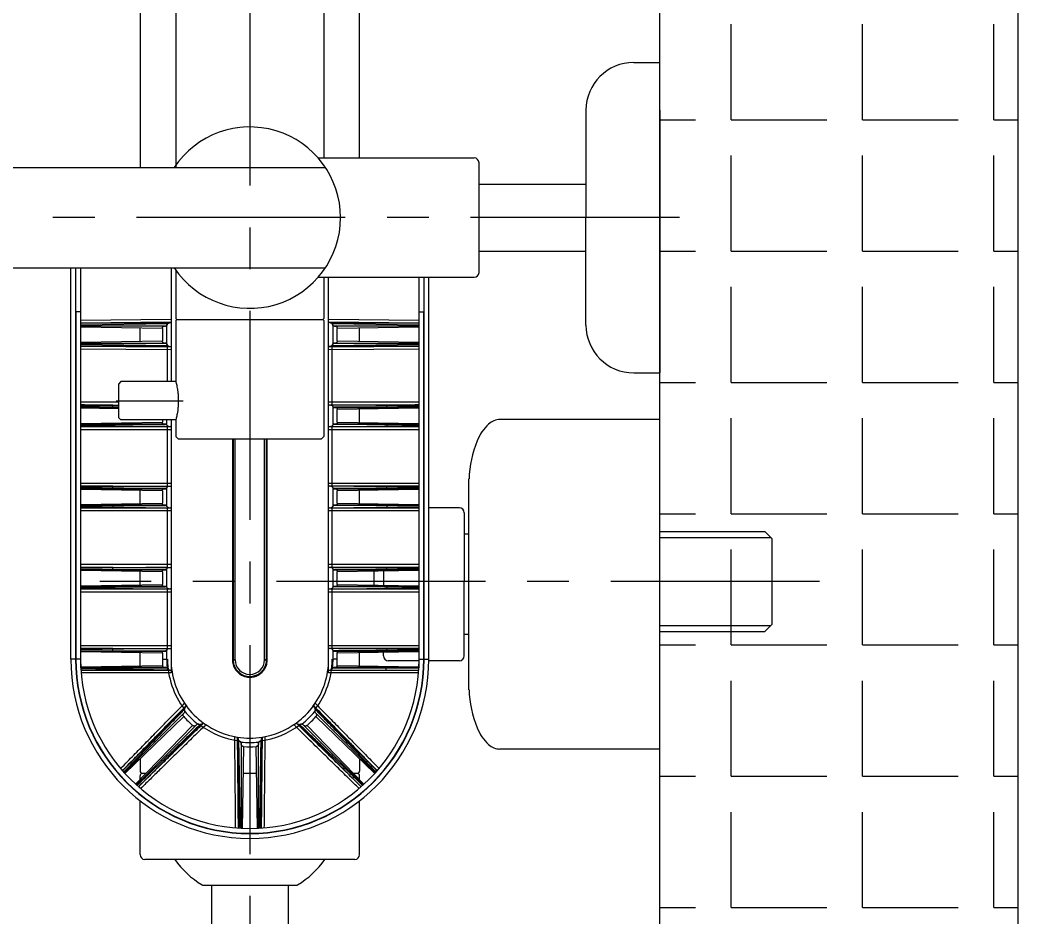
# Model space of a CAD drawing. Extents: x -7765 to -7345, y -606 to -12.
# Drawn here: x -7461.7 to -7419.89, y -178.72 to -141.15 of the extents above; entities that cross this region are included whole.
import ezdxf

# ---------------------------------------------------------------- set-up
doc = ezdxf.new("R2010")
doc.units = 0
doc.header["$LTSCALE"] = 7
doc.header["$MEASUREMENT"] = 0
doc.linetypes.add('CENTER', pattern=[2, 1.25, -0.25, 0.25, -0.25])
doc.layers.get('0').update_dxf_attribs({"color": 2, "linetype": 'CONTINUOUS'})
for name, color, linetype in [('CL', 1, 'CENTER'), ('D', 2, 'CONTINUOUS'), ('DWG', 7, 'CONTINUOUS'), ('HT', 3, 'CONTINUOUS')]:
    doc.layers.add(name, color=color, linetype=linetype)

msp = doc.modelspace()

# ---------------------------------------------------------------- linework, layer by layer
at = {"color": 7, "linetype": 'Continuous'}
for p, q in [((-7456.669, -129.288), (-7456.669, -147.328)), ((-7455.169, -135.776), (-7455.169, -147.328)), ((-7448.969, -135.776), (-7448.969, -146.928)), ((-7447.469, -146.928), (-7447.469, -136.768)), ((-7434.888, -144.928), (-7434.888, -153.928)), ((-7455.169, -151.625), (-7455.169, -153.658)), ((-7448.969, -151.928), (-7448.969, -153.658)), ((-7455.169, -153.658), (-7455.129, -153.698)), ((-7455.129, -153.698), (-7455.169, -153.738)), ((-7455.169, -153.738), (-7455.169, -156.298)), ((-7455.129, -153.698), (-7449.009, -153.698)), ((-7448.969, -153.658), (-7449.009, -153.698)), ((-7449.009, -153.698), (-7448.969, -153.738)), ((-7448.969, -153.738), (-7448.969, -158.598)), ((-7456.669, -154.605), (-7456.669, -154.051)), ((-7447.469, -154.605), (-7447.469, -154.051)), ((-7457.469, -156.298), (-7457.569, -156.398)), ((-7455.169, -156.298), (-7457.469, -156.298)), ((-7457.569, -156.398), (-7457.569, -157.798)), ((-7447.469, -158.005), (-7447.469, -157.451)), ((-7457.469, -157.898), (-7457.569, -157.798)), ((-7455.169, -157.898), (-7457.469, -157.898)), ((-7455.169, -157.898), (-7455.169, -158.598)), ((-7455.169, -158.598), (-7455.069, -158.698)), ((-7455.069, -158.698), (-7449.069, -158.698)), ((-7448.969, -158.598), (-7449.069, -158.698)), ((-7456.669, -161.405), (-7456.669, -160.851)), ((-7447.469, -161.405), (-7447.469, -160.851)), ((-7456.669, -164.805), (-7456.669, -164.251)), ((-7446.869, -164.241), (-7446.869, -164.814)), ((-7456.669, -168.205), (-7456.669, -167.651)), ((-7446.869, -167.487), (-7448.345, -167.487)), ((-7447.469, -168.205), (-7447.469, -167.651)), ((-7456.669, -172.098), (-7456.669, -172.608)), ((-7447.469, -172.098), (-7447.469, -172.608)), ((-7456.669, -172.971), (-7456.669, -172.808)), ((-7456.414, -172.708), (-7456.569, -172.708)), ((-7451.789, -172.708), (-7452.349, -172.708)), ((-7447.569, -172.708), (-7447.724, -172.708)), ((-7447.469, -172.971), (-7447.469, -172.808)), ((-7456.669, -176.108), (-7456.669, -173.851)), ((-7447.469, -176.108), (-7447.469, -173.851)), ((-7447.669, -176.308), (-7456.469, -176.308)), ((-7454.036, -177.388), (-7450.103, -177.388)), ((-7453.669, -177.388), (-7453.669, -180.108)), ((-7450.469, -177.388), (-7450.469, -180.108))]:
    msp.add_line(p, q, dxfattribs=at)
for p, q in [((-7459.569, -167.928), (-7459.569, -151.528)), ((-7459.369, -151.528), (-7459.369, -167.928)), ((-7459.158, -151.528), (-7459.158, -167.928)), ((-7455.369, -151.528), (-7455.369, -153.813)), ((-7448.769, -153.813), (-7448.769, -151.928)), ((-7444.981, -167.928), (-7444.981, -151.928)), ((-7444.769, -167.928), (-7444.769, -151.928)), ((-7444.569, -167.928), (-7444.569, -151.928)), ((-7459.358, -153.378), (-7459.358, -167.928)), ((-7459.158, -153.378), (-7459.358, -153.378)), ((-7444.981, -153.378), (-7444.781, -153.378)), ((-7444.781, -167.928), (-7444.781, -153.378)), ((-7455.369, -153.697), (-7459.158, -153.735)), ((-7455.368, -153.813), (-7459.158, -153.851)), ((-7455.489, -153.854), (-7459.158, -153.854)), ((-7455.369, -153.813), (-7455.369, -154.842)), ((-7444.981, -153.851), (-7448.77, -153.813)), ((-7444.981, -153.735), (-7448.769, -153.697)), ((-7448.769, -154.842), (-7448.769, -153.813)), ((-7444.981, -153.854), (-7448.65, -153.854)), ((-7455.516, -153.87), (-7459.158, -153.93)), ((-7455.554, -153.97), (-7459.158, -153.97)), ((-7455.733, -154.066), (-7459.158, -154.01)), ((-7455.733, -154.066), (-7455.733, -154.589)), ((-7455.554, -153.97), (-7455.554, -154.686)), ((-7444.981, -153.93), (-7448.622, -153.87)), ((-7448.584, -154.686), (-7448.584, -153.97)), ((-7444.981, -153.97), (-7448.584, -153.97)), ((-7444.981, -154.01), (-7448.406, -154.066)), ((-7448.406, -154.589), (-7448.406, -154.066)), ((-7459.158, -154.646), (-7455.733, -154.589)), ((-7459.158, -154.686), (-7455.554, -154.686)), ((-7448.584, -154.686), (-7444.981, -154.686)), ((-7448.406, -154.589), (-7444.981, -154.646)), ((-7459.158, -154.726), (-7455.516, -154.786)), ((-7459.158, -154.801), (-7455.489, -154.801)), ((-7459.158, -154.805), (-7455.369, -154.842)), ((-7459.158, -154.921), (-7455.369, -154.958)), ((-7455.516, -156.298), (-7455.516, -154.786)), ((-7455.369, -154.842), (-7455.369, -156.298)), ((-7448.77, -154.842), (-7444.981, -154.805)), ((-7448.769, -157.274), (-7448.769, -154.842)), ((-7448.769, -154.958), (-7444.981, -154.921)), ((-7448.65, -154.801), (-7444.981, -154.801)), ((-7448.622, -154.786), (-7444.981, -154.726)), ((-7448.622, -157.27), (-7448.622, -154.786)), ((-7457.569, -157.158), (-7459.158, -157.158)), ((-7444.981, -157.158), (-7448.769, -157.158)), ((-7457.569, -157.303), (-7459.158, -157.33)), ((-7457.569, -157.37), (-7459.158, -157.37)), ((-7457.569, -157.436), (-7459.158, -157.41)), ((-7457.802, -157.398), (-7457.802, -157.278)), ((-7457.802, -157.278), (-7457.569, -157.278)), ((-7457.569, -157.398), (-7457.802, -157.398)), ((-7448.769, -158.181), (-7448.769, -157.274)), ((-7446.336, -157.278), (-7448.744, -157.278)), ((-7444.981, -157.33), (-7448.622, -157.27)), ((-7446.336, -157.398), (-7448.584, -157.398)), ((-7448.584, -158.058), (-7448.584, -157.398)), ((-7444.981, -157.37), (-7448.527, -157.37)), ((-7444.981, -157.41), (-7448.406, -157.466)), ((-7448.406, -157.989), (-7448.406, -157.466)), ((-7446.336, -157.398), (-7446.336, -157.278)), ((-7459.158, -158.046), (-7455.733, -157.989)), ((-7455.733, -157.898), (-7455.733, -157.989)), ((-7455.554, -157.898), (-7455.554, -158.058)), ((-7455.369, -157.898), (-7455.369, -158.181)), ((-7448.406, -157.989), (-7444.981, -158.046)), ((-7459.158, -158.086), (-7455.612, -158.086)), ((-7459.158, -158.126), (-7455.516, -158.186)), ((-7459.158, -158.298), (-7455.369, -158.298)), ((-7457.802, -158.058), (-7455.554, -158.058)), ((-7457.802, -158.058), (-7457.802, -158.178)), ((-7457.802, -158.178), (-7455.395, -158.178)), ((-7455.516, -160.67), (-7455.516, -158.186)), ((-7455.369, -158.181), (-7455.369, -160.674)), ((-7448.769, -160.674), (-7448.769, -158.181)), ((-7448.769, -158.298), (-7444.981, -158.298)), ((-7448.744, -158.178), (-7446.336, -158.178)), ((-7448.622, -158.186), (-7444.981, -158.126)), ((-7448.622, -160.67), (-7448.622, -158.186)), ((-7448.584, -158.058), (-7446.336, -158.058)), ((-7444.981, -158.086), (-7448.527, -158.086)), ((-7446.336, -158.058), (-7446.336, -158.178)), ((-7452.799, -158.698), (-7452.799, -167.928)), ((-7452.768, -158.698), (-7452.768, -167.928)), ((-7452.684, -167.947), (-7452.684, -158.698)), ((-7451.454, -167.947), (-7451.454, -158.698)), ((-7451.371, -167.928), (-7451.371, -158.698)), ((-7451.339, -167.928), (-7451.339, -158.698)), ((-7455.369, -160.558), (-7459.158, -160.558)), ((-7455.516, -160.67), (-7459.158, -160.73)), ((-7455.612, -160.77), (-7459.158, -160.77)), ((-7455.733, -160.866), (-7459.158, -160.81)), ((-7457.802, -160.678), (-7455.395, -160.678)), ((-7457.802, -160.798), (-7457.802, -160.678)), ((-7455.554, -160.798), (-7457.802, -160.798)), ((-7455.733, -160.866), (-7455.733, -161.389)), ((-7455.554, -160.798), (-7455.554, -161.458)), ((-7455.369, -160.674), (-7455.369, -161.581)), ((-7444.981, -160.558), (-7448.769, -160.558)), ((-7448.769, -161.581), (-7448.769, -160.674)), ((-7446.336, -160.678), (-7448.744, -160.678)), ((-7444.981, -160.73), (-7448.622, -160.67)), ((-7448.584, -161.458), (-7448.584, -160.798)), ((-7446.336, -160.798), (-7448.584, -160.798)), ((-7444.981, -160.77), (-7448.527, -160.77)), ((-7444.981, -160.81), (-7448.406, -160.866)), ((-7448.406, -161.389), (-7448.406, -160.866)), ((-7446.336, -160.798), (-7446.336, -160.678)), ((-7459.158, -161.446), (-7455.733, -161.389)), ((-7459.158, -161.486), (-7455.612, -161.486)), ((-7459.158, -161.526), (-7455.516, -161.586)), ((-7459.158, -161.698), (-7455.369, -161.698)), ((-7457.802, -161.458), (-7455.554, -161.458)), ((-7457.802, -161.458), (-7457.802, -161.578)), ((-7457.802, -161.578), (-7455.395, -161.578)), ((-7455.516, -164.07), (-7455.516, -161.586)), ((-7455.369, -161.581), (-7455.369, -164.074)), ((-7448.769, -164.074), (-7448.769, -161.581)), ((-7448.769, -161.698), (-7444.981, -161.698)), ((-7448.744, -161.578), (-7446.336, -161.578)), ((-7448.622, -161.586), (-7444.981, -161.526)), ((-7448.622, -164.07), (-7448.622, -161.586)), ((-7448.584, -161.458), (-7446.336, -161.458)), ((-7444.981, -161.486), (-7448.527, -161.486)), ((-7448.406, -161.389), (-7444.981, -161.446)), ((-7446.336, -161.458), (-7446.336, -161.578)), ((-7455.369, -163.958), (-7459.158, -163.958)), ((-7455.516, -164.07), (-7459.158, -164.13)), ((-7459.158, -164.17), (-7455.612, -164.17)), ((-7455.733, -164.266), (-7459.158, -164.21)), ((-7457.802, -164.078), (-7455.395, -164.078)), ((-7457.802, -164.198), (-7457.802, -164.078)), ((-7455.554, -164.198), (-7457.802, -164.198)), ((-7455.733, -164.266), (-7455.733, -164.789)), ((-7455.554, -164.198), (-7455.554, -164.858)), ((-7455.369, -164.074), (-7455.369, -164.981)), ((-7444.981, -163.958), (-7448.769, -163.958)), ((-7448.769, -164.981), (-7448.769, -164.074)), ((-7446.336, -164.078), (-7448.744, -164.078)), ((-7444.981, -164.13), (-7448.622, -164.07)), ((-7448.584, -164.858), (-7448.584, -164.198)), ((-7446.336, -164.198), (-7448.584, -164.198)), ((-7444.981, -164.17), (-7448.527, -164.17)), ((-7444.981, -164.21), (-7448.406, -164.266)), ((-7448.406, -164.789), (-7448.406, -164.266)), ((-7446.336, -164.198), (-7446.336, -164.078)), ((-7459.158, -164.846), (-7455.733, -164.789)), ((-7459.158, -164.886), (-7455.612, -164.886)), ((-7459.158, -164.926), (-7455.516, -164.986)), ((-7459.158, -165.098), (-7455.369, -165.098)), ((-7457.802, -164.858), (-7455.554, -164.858)), ((-7457.802, -164.858), (-7457.802, -164.978)), ((-7457.802, -164.978), (-7455.395, -164.978)), ((-7455.516, -167.47), (-7455.516, -164.986)), ((-7455.369, -164.981), (-7455.369, -167.474)), ((-7448.769, -167.474), (-7448.769, -164.981)), ((-7448.769, -165.098), (-7444.981, -165.098)), ((-7448.744, -164.978), (-7446.336, -164.978)), ((-7448.622, -164.986), (-7444.981, -164.926)), ((-7448.622, -167.47), (-7448.622, -164.986)), ((-7448.584, -164.858), (-7446.336, -164.858)), ((-7444.981, -164.886), (-7448.527, -164.886)), ((-7448.406, -164.789), (-7444.981, -164.846)), ((-7446.336, -164.858), (-7446.336, -164.978)), ((-7455.369, -167.358), (-7459.158, -167.358)), ((-7455.516, -167.47), (-7459.158, -167.53)), ((-7459.158, -167.57), (-7455.612, -167.57)), ((-7455.733, -167.666), (-7459.158, -167.61)), ((-7457.802, -167.478), (-7455.395, -167.478)), ((-7457.802, -167.598), (-7457.802, -167.478)), ((-7455.554, -167.598), (-7457.802, -167.598)), ((-7455.554, -167.598), (-7455.554, -167.928)), ((-7455.369, -167.474), (-7455.369, -167.928)), ((-7444.981, -167.358), (-7448.769, -167.358)), ((-7448.769, -167.928), (-7448.769, -167.474)), ((-7446.336, -167.478), (-7448.744, -167.478)), ((-7444.981, -167.53), (-7448.622, -167.47)), ((-7446.336, -167.598), (-7448.584, -167.598)), ((-7448.584, -167.928), (-7448.584, -167.598)), ((-7444.981, -167.57), (-7448.527, -167.57)), ((-7444.981, -167.61), (-7448.406, -167.666)), ((-7446.336, -167.598), (-7446.336, -167.478)), ((-7459.369, -167.928), (-7459.569, -167.928)), ((-7459.158, -167.928), (-7459.358, -167.928)), ((-7459.158, -167.928), (-7459.158, -168.286)), ((-7455.733, -167.666), (-7455.733, -167.928)), ((-7455.733, -167.928), (-7455.554, -167.928)), ((-7455.516, -168.386), (-7455.516, -167.928)), ((-7455.369, -167.928), (-7455.369, -168.498)), ((-7448.769, -168.498), (-7448.769, -167.928)), ((-7448.622, -167.928), (-7448.622, -168.286)), ((-7448.406, -167.928), (-7448.584, -167.928)), ((-7448.406, -167.928), (-7448.406, -167.666)), ((-7444.981, -168.286), (-7444.981, -167.928)), ((-7444.981, -167.928), (-7444.781, -167.928)), ((-7444.769, -167.928), (-7444.569, -167.928)), ((-7459.158, -168.246), (-7455.723, -168.189)), ((-7459.158, -168.286), (-7455.594, -168.286)), ((-7457.774, -168.258), (-7455.539, -168.258)), ((-7457.774, -168.258), (-7457.774, -168.378)), ((-7457.774, -168.378), (-7455.369, -168.378)), ((-7448.769, -168.378), (-7446.365, -168.378)), ((-7448.622, -168.286), (-7444.981, -168.286)), ((-7448.6, -168.258), (-7446.365, -168.258)), ((-7448.415, -168.189), (-7444.981, -168.246)), ((-7446.365, -168.258), (-7446.365, -168.378)), ((-7454.799, -169.987), (-7457.405, -172.594)), ((-7454.774, -170.126), (-7457.328, -172.68)), ((-7446.81, -172.68), (-7449.365, -170.126)), ((-7446.733, -172.594), (-7449.339, -169.987)), ((-7454.838, -170.326), (-7457.301, -172.71)), ((-7446.837, -172.71), (-7449.3, -170.326)), ((-7456.852, -173.16), (-7454.468, -170.696)), ((-7456.822, -173.186), (-7454.268, -170.632)), ((-7456.735, -173.264), (-7454.129, -170.657)), ((-7450.01, -170.657), (-7447.403, -173.264)), ((-7449.871, -170.632), (-7447.317, -173.186)), ((-7449.67, -170.696), (-7447.287, -173.16)), ((-7452.543, -171.314), (-7452.543, -175)), ((-7452.427, -171.394), (-7452.427, -175.007)), ((-7451.711, -175.007), (-7451.711, -171.394)), ((-7451.595, -175), (-7451.595, -171.314)), ((-7452.331, -171.582), (-7452.387, -175.009)), ((-7451.751, -175.009), (-7451.808, -171.582))]:
    msp.add_line(p, q)
for centre, radius, start, end in [((-7452.069, -149.428), 3.8, 213.5477, 146.4523), ((-7456.569, -172.608), 0.1, 180, 270), ((-7447.569, -172.608), 0.1, 270, 0), ((-7456.569, -172.808), 0.1, 90, 180), ((-7447.569, -172.808), 0.1, 0, 90), ((-7456.469, -176.108), 0.2, 180, 270), ((-7452.069, -174.088), 3.85, 215.2134, 238.7466), ((-7452.069, -174.088), 3.85, 301.2534, 324.7866), ((-7447.669, -176.108), 0.2, 270, 0), ((-7454.036, -177.328), 0.06, 238.7466, 270), ((-7450.103, -177.328), 0.06, 270, 301.2534)]:
    msp.add_arc(centre, radius, start, end, dxfattribs=at)
for centre, radius, start, end in [((-7452.069, -167.928), 7.5, 180, 0), ((-7452.069, -167.928), 7.3, 180, 0), ((-7452.069, -167.928), 7.288, 180, 0), ((-7452.069, -167.928), 7.088, 180, 0), ((-7452.069, -167.928), 3.663, 180, 184.092), ((-7452.069, -167.928), 3.485, 180, 185.4333), ((-7452.069, -167.928), 3.447, 180, 217.3544), ((-7452.069, -167.928), 3.3, 180, 216.0339), ((-7452.069, -167.947), 0.615, 180, 0), ((-7452.069, -167.928), 3.3, 323.9654, 0), ((-7452.069, -167.928), 3.447, 322.6457, 0), ((-7452.069, -167.928), 3.485, 354.5667, 359.9999), ((-7452.069, -167.928), 3.663, 355.908, 0), ((-7452.069, -167.928), 3.485, 219.1055, 230.8945), ((-7452.069, -167.928), 3.3, 216.0339, 233.9654), ((-7452.069, -167.928), 3.3, 306.0339, 323.9654), ((-7452.069, -167.928), 3.485, 309.1055, 320.8945), ((-7452.069, -167.928), 3.663, 220.9046, 229.0954), ((-7452.069, -167.928), 3.663, 310.9046, 319.0954), ((-7452.069, -167.928), 3.447, 232.6457, 262.3544), ((-7452.069, -167.928), 3.3, 233.9654, 261.0339), ((-7452.069, -167.928), 3.447, 277.6457, 307.3544), ((-7452.069, -167.928), 3.3, 278.9654, 306.0339), ((-7452.069, -167.928), 3.3, 261.0339, 278.9654), ((-7452.069, -167.928), 3.485, 264.1055, 275.8945), ((-7452.069, -167.928), 3.663, 265.9046, 274.0954)]:
    msp.add_arc(centre, radius, start, end)
for points in [[(-7455.554, -153.97), (-7455.55, -153.933), (-7455.538, -153.899), (-7455.517, -153.872), (-7455.489, -153.854)], [(-7455.489, -153.854), (-7455.43, -153.833), (-7455.368, -153.813)], [(-7448.65, -153.854), (-7448.709, -153.833), (-7448.77, -153.813)], [(-7448.65, -153.854), (-7448.622, -153.871), (-7448.601, -153.898), (-7448.589, -153.931), (-7448.584, -153.97)], [(-7455.733, -154.066), (-7455.729, -154.036), (-7455.717, -154.01), (-7455.699, -153.989), (-7455.676, -153.975), (-7455.648, -153.97)], [(-7455.612, -153.97), (-7455.582, -153.964), (-7455.555, -153.95), (-7455.535, -153.928), (-7455.521, -153.901), (-7455.516, -153.87)], [(-7448.622, -153.87), (-7448.617, -153.9), (-7448.604, -153.928), (-7448.583, -153.95), (-7448.557, -153.964), (-7448.527, -153.97)], [(-7448.49, -153.97), (-7448.463, -153.975), (-7448.439, -153.989), (-7448.421, -154.01), (-7448.41, -154.037), (-7448.406, -154.066)], [(-7455.648, -154.686), (-7455.676, -154.681), (-7455.7, -154.666), (-7455.718, -154.645), (-7455.729, -154.618), (-7455.733, -154.589)], [(-7455.516, -154.786), (-7455.521, -154.755), (-7455.535, -154.727), (-7455.555, -154.706), (-7455.582, -154.691), (-7455.612, -154.686)], [(-7455.489, -154.801), (-7455.517, -154.784), (-7455.537, -154.757), (-7455.55, -154.724), (-7455.554, -154.686)], [(-7448.584, -154.686), (-7448.588, -154.722), (-7448.601, -154.756), (-7448.621, -154.784), (-7448.65, -154.801)], [(-7448.527, -154.686), (-7448.557, -154.691), (-7448.583, -154.706), (-7448.604, -154.727), (-7448.617, -154.755), (-7448.622, -154.786)], [(-7448.406, -154.589), (-7448.41, -154.619), (-7448.421, -154.645), (-7448.439, -154.666), (-7448.463, -154.681), (-7448.49, -154.686)], [(-7455.489, -154.801), (-7455.43, -154.822), (-7455.369, -154.842)], [(-7448.65, -154.801), (-7448.709, -154.822), (-7448.77, -154.842)], [(-7457.802, -157.278), (-7458.486, -157.277), (-7459.158, -157.275)], [(-7457.802, -157.398), (-7458.486, -157.396), (-7459.158, -157.392)], [(-7448.769, -157.274), (-7448.757, -157.277), (-7448.744, -157.278)], [(-7448.673, -157.278), (-7448.636, -157.288), (-7448.607, -157.316), (-7448.59, -157.354), (-7448.584, -157.398)], [(-7448.622, -157.27), (-7448.617, -157.3), (-7448.604, -157.328), (-7448.583, -157.35), (-7448.557, -157.364), (-7448.527, -157.37)], [(-7448.49, -157.37), (-7448.463, -157.375), (-7448.439, -157.389), (-7448.421, -157.41), (-7448.41, -157.437), (-7448.406, -157.466)], [(-7444.981, -157.275), (-7445.653, -157.277), (-7446.336, -157.278)], [(-7444.981, -157.392), (-7445.653, -157.396), (-7446.336, -157.398)], [(-7455.648, -158.086), (-7455.676, -158.081), (-7455.7, -158.066), (-7455.718, -158.045), (-7455.729, -158.018), (-7455.733, -157.989)], [(-7448.406, -157.989), (-7448.41, -158.019), (-7448.421, -158.045), (-7448.439, -158.066), (-7448.463, -158.081), (-7448.49, -158.086)], [(-7459.158, -158.063), (-7458.486, -158.059), (-7457.802, -158.058)], [(-7459.158, -158.18), (-7458.486, -158.178), (-7457.802, -158.178)], [(-7455.516, -158.186), (-7455.521, -158.155), (-7455.535, -158.127), (-7455.555, -158.106), (-7455.582, -158.091), (-7455.612, -158.086)], [(-7455.465, -158.178), (-7455.502, -158.167), (-7455.531, -158.14), (-7455.549, -158.101), (-7455.554, -158.058)], [(-7455.369, -158.181), (-7455.382, -158.179), (-7455.395, -158.178)], [(-7448.744, -158.178), (-7448.757, -158.179), (-7448.769, -158.181)], [(-7448.584, -158.058), (-7448.59, -158.101), (-7448.608, -158.14), (-7448.636, -158.167), (-7448.673, -158.178)], [(-7448.527, -158.086), (-7448.557, -158.091), (-7448.583, -158.106), (-7448.604, -158.127), (-7448.617, -158.155), (-7448.622, -158.186)], [(-7446.336, -158.058), (-7445.653, -158.059), (-7444.981, -158.063)], [(-7446.336, -158.178), (-7445.653, -158.178), (-7444.981, -158.18)], [(-7457.802, -160.678), (-7458.486, -160.677), (-7459.158, -160.675)], [(-7457.802, -160.798), (-7458.486, -160.796), (-7459.158, -160.792)], [(-7455.733, -160.866), (-7455.729, -160.836), (-7455.717, -160.81), (-7455.699, -160.789), (-7455.676, -160.775), (-7455.648, -160.77)], [(-7455.612, -160.77), (-7455.582, -160.764), (-7455.555, -160.75), (-7455.535, -160.728), (-7455.521, -160.701), (-7455.516, -160.67)], [(-7455.554, -160.798), (-7455.549, -160.754), (-7455.531, -160.715), (-7455.502, -160.688), (-7455.465, -160.678)], [(-7455.395, -160.678), (-7455.382, -160.677), (-7455.369, -160.674)], [(-7448.769, -160.674), (-7448.757, -160.677), (-7448.744, -160.678)], [(-7448.673, -160.678), (-7448.636, -160.688), (-7448.607, -160.716), (-7448.59, -160.754), (-7448.584, -160.798)], [(-7448.622, -160.67), (-7448.617, -160.7), (-7448.604, -160.728), (-7448.583, -160.75), (-7448.557, -160.764), (-7448.527, -160.77)], [(-7448.49, -160.77), (-7448.463, -160.775), (-7448.439, -160.789), (-7448.421, -160.81), (-7448.41, -160.837), (-7448.406, -160.866)], [(-7444.981, -160.675), (-7445.653, -160.677), (-7446.336, -160.678)], [(-7444.981, -160.792), (-7445.653, -160.796), (-7446.336, -160.798)], [(-7459.158, -161.463), (-7458.486, -161.459), (-7457.802, -161.458)], [(-7459.158, -161.58), (-7458.486, -161.578), (-7457.802, -161.578)], [(-7455.648, -161.486), (-7455.676, -161.481), (-7455.7, -161.466), (-7455.718, -161.445), (-7455.729, -161.418), (-7455.733, -161.389)], [(-7455.516, -161.586), (-7455.521, -161.555), (-7455.535, -161.527), (-7455.555, -161.506), (-7455.582, -161.491), (-7455.612, -161.486)], [(-7455.465, -161.578), (-7455.502, -161.567), (-7455.531, -161.54), (-7455.549, -161.501), (-7455.554, -161.458)], [(-7455.369, -161.581), (-7455.382, -161.579), (-7455.395, -161.578)], [(-7448.744, -161.578), (-7448.757, -161.579), (-7448.769, -161.581)], [(-7448.584, -161.458), (-7448.59, -161.501), (-7448.608, -161.54), (-7448.636, -161.567), (-7448.673, -161.578)], [(-7448.527, -161.486), (-7448.557, -161.491), (-7448.583, -161.506), (-7448.604, -161.527), (-7448.617, -161.555), (-7448.622, -161.586)], [(-7448.406, -161.389), (-7448.41, -161.419), (-7448.421, -161.445), (-7448.439, -161.466), (-7448.463, -161.481), (-7448.49, -161.486)], [(-7446.336, -161.458), (-7445.653, -161.459), (-7444.981, -161.463)], [(-7446.336, -161.578), (-7445.653, -161.578), (-7444.981, -161.58)], [(-7457.802, -164.078), (-7458.486, -164.077), (-7459.158, -164.075)], [(-7457.802, -164.198), (-7458.486, -164.196), (-7459.158, -164.192)], [(-7455.733, -164.266), (-7455.729, -164.236), (-7455.717, -164.21), (-7455.699, -164.189), (-7455.676, -164.175), (-7455.648, -164.17)], [(-7455.612, -164.17), (-7455.582, -164.164), (-7455.555, -164.15), (-7455.535, -164.128), (-7455.521, -164.101), (-7455.516, -164.07)], [(-7455.554, -164.198), (-7455.549, -164.154), (-7455.531, -164.115), (-7455.502, -164.088), (-7455.465, -164.078)], [(-7455.395, -164.078), (-7455.382, -164.077), (-7455.369, -164.074)], [(-7448.769, -164.074), (-7448.757, -164.077), (-7448.744, -164.078)], [(-7448.673, -164.078), (-7448.636, -164.088), (-7448.607, -164.116), (-7448.59, -164.154), (-7448.584, -164.198)], [(-7448.622, -164.07), (-7448.617, -164.1), (-7448.604, -164.128), (-7448.583, -164.15), (-7448.557, -164.164), (-7448.527, -164.17)], [(-7448.49, -164.17), (-7448.463, -164.175), (-7448.439, -164.189), (-7448.421, -164.21), (-7448.41, -164.237), (-7448.406, -164.266)], [(-7444.981, -164.075), (-7445.653, -164.077), (-7446.336, -164.078)], [(-7444.981, -164.192), (-7445.653, -164.196), (-7446.336, -164.198)], [(-7459.158, -164.863), (-7458.486, -164.859), (-7457.802, -164.858)], [(-7459.158, -164.98), (-7458.486, -164.978), (-7457.802, -164.978)], [(-7455.648, -164.886), (-7455.676, -164.881), (-7455.7, -164.866), (-7455.718, -164.845), (-7455.729, -164.818), (-7455.733, -164.789)], [(-7455.516, -164.986), (-7455.521, -164.955), (-7455.535, -164.927), (-7455.555, -164.906), (-7455.582, -164.891), (-7455.612, -164.886)], [(-7455.465, -164.978), (-7455.502, -164.967), (-7455.531, -164.94), (-7455.549, -164.901), (-7455.554, -164.858)], [(-7455.369, -164.981), (-7455.382, -164.979), (-7455.395, -164.978)], [(-7448.744, -164.978), (-7448.757, -164.979), (-7448.769, -164.981)], [(-7448.584, -164.858), (-7448.59, -164.901), (-7448.608, -164.94), (-7448.636, -164.967), (-7448.673, -164.978)], [(-7448.527, -164.886), (-7448.557, -164.891), (-7448.583, -164.906), (-7448.604, -164.927), (-7448.617, -164.955), (-7448.622, -164.986)], [(-7448.406, -164.789), (-7448.41, -164.819), (-7448.421, -164.845), (-7448.439, -164.866), (-7448.463, -164.881), (-7448.49, -164.886)], [(-7446.336, -164.858), (-7445.653, -164.859), (-7444.981, -164.863)], [(-7446.336, -164.978), (-7445.653, -164.978), (-7444.981, -164.98)], [(-7457.802, -167.478), (-7458.486, -167.477), (-7459.158, -167.475)], [(-7457.802, -167.598), (-7458.486, -167.596), (-7459.158, -167.592)], [(-7455.733, -167.666), (-7455.729, -167.636), (-7455.717, -167.61), (-7455.699, -167.589), (-7455.676, -167.575), (-7455.648, -167.57)], [(-7455.612, -167.57), (-7455.582, -167.564), (-7455.555, -167.55), (-7455.535, -167.528), (-7455.521, -167.501), (-7455.516, -167.47)], [(-7455.554, -167.598), (-7455.549, -167.554), (-7455.531, -167.515), (-7455.502, -167.488), (-7455.465, -167.478)], [(-7455.395, -167.478), (-7455.382, -167.477), (-7455.369, -167.474)], [(-7448.769, -167.474), (-7448.757, -167.477), (-7448.744, -167.478)], [(-7448.673, -167.478), (-7448.636, -167.488), (-7448.607, -167.516), (-7448.59, -167.554), (-7448.584, -167.598)], [(-7448.622, -167.47), (-7448.617, -167.5), (-7448.604, -167.528), (-7448.583, -167.55), (-7448.557, -167.564), (-7448.527, -167.57)], [(-7448.49, -167.57), (-7448.463, -167.575), (-7448.439, -167.589), (-7448.421, -167.61), (-7448.41, -167.637), (-7448.406, -167.666)], [(-7444.981, -167.475), (-7445.653, -167.477), (-7446.336, -167.478)], [(-7444.981, -167.592), (-7445.653, -167.596), (-7446.336, -167.598)], [(-7452.799, -167.928), (-7452.799, -167.938), (-7452.799, -167.948)], [(-7452.799, -167.948), (-7452.757, -167.948), (-7452.719, -167.948), (-7452.693, -167.948), (-7452.684, -167.947)], [(-7452.799, -167.948), (-7452.792, -168.049), (-7452.768, -168.16), (-7452.721, -168.277), (-7452.645, -168.397), (-7452.533, -168.512), (-7452.384, -168.607), (-7452.209, -168.665), (-7452.025, -168.677), (-7451.845, -168.643), (-7451.679, -168.565), (-7451.537, -168.448), (-7451.429, -168.3), (-7451.362, -168.129), (-7451.339, -167.948)], [(-7452.768, -167.928), (-7452.768, -167.937), (-7452.768, -167.947)], [(-7452.725, -167.947), (-7452.768, -167.947)], [(-7452.768, -167.947), (-7452.759, -168.057), (-7452.729, -168.176), (-7452.671, -168.302), (-7452.576, -168.428), (-7452.44, -168.539), (-7452.269, -168.616), (-7452.084, -168.645), (-7451.9, -168.625), (-7451.733, -168.559), (-7451.6, -168.465), (-7451.503, -168.356), (-7451.438, -168.246), (-7451.397, -168.139), (-7451.377, -168.039), (-7451.371, -167.947)], [(-7452.684, -167.947), (-7452.695, -167.947), (-7452.725, -167.947)], [(-7451.339, -167.948), (-7451.382, -167.948), (-7451.419, -167.948), (-7451.445, -167.948), (-7451.454, -167.947)], [(-7451.454, -167.947), (-7451.443, -167.947), (-7451.413, -167.947)], [(-7451.413, -167.947), (-7451.371, -167.947)], [(-7451.371, -167.947), (-7451.371, -167.937), (-7451.371, -167.928)], [(-7451.339, -167.948), (-7451.339, -167.938), (-7451.339, -167.928)], [(-7459.15, -168.263), (-7458.462, -168.259), (-7457.774, -168.258)], [(-7455.516, -168.386), (-7455.735, -168.382), (-7455.975, -168.378), (-7456.243, -168.373), (-7456.54, -168.368), (-7456.87, -168.362), (-7457.236, -168.356), (-7457.636, -168.349), (-7458.047, -168.343), (-7458.443, -168.336), (-7458.813, -168.331), (-7459.146, -168.326)], [(-7459.143, -168.38), (-7458.459, -168.378), (-7457.774, -168.378)], [(-7455.63, -168.286), (-7455.658, -168.281), (-7455.684, -168.266), (-7455.703, -168.245), (-7455.717, -168.219), (-7455.723, -168.189)], [(-7455.516, -168.323), (-7455.539, -168.303), (-7455.566, -168.29), (-7455.594, -168.286)], [(-7455.435, -168.378), (-7455.466, -168.371), (-7455.494, -168.353), (-7455.516, -168.326), (-7455.531, -168.293), (-7455.539, -168.258)], [(-7448.6, -168.258), (-7448.606, -168.291), (-7448.619, -168.32), (-7448.636, -168.344), (-7448.657, -168.363), (-7448.68, -168.374), (-7448.703, -168.378)], [(-7448.415, -168.189), (-7448.421, -168.219), (-7448.435, -168.245), (-7448.455, -168.266), (-7448.48, -168.281), (-7448.509, -168.286)], [(-7446.365, -168.258), (-7445.68, -168.259), (-7444.989, -168.263)], [(-7446.365, -168.378), (-7445.683, -168.378), (-7444.995, -168.38)], [(-7455.369, -168.499), (-7455.853, -168.498), (-7456.289, -168.498), (-7456.708, -168.498), (-7457.13, -168.498), (-7457.572, -168.498), (-7458.049, -168.498), (-7458.57, -168.498), (-7459.135, -168.498)], [(-7445.004, -168.498), (-7445.569, -168.498), (-7446.09, -168.498), (-7446.568, -168.498), (-7447.01, -168.498), (-7447.433, -168.498), (-7447.852, -168.498), (-7448.288, -168.498), (-7448.769, -168.499)], [(-7457.483, -172.503), (-7457.195, -172.208), (-7456.931, -171.94), (-7456.686, -171.689), (-7456.45, -171.448), (-7456.216, -171.21), (-7455.977, -170.966), (-7455.724, -170.708), (-7455.448, -170.426), (-7455.142, -170.115), (-7454.806, -169.771)], [(-7457.407, -172.591), (-7457.118, -172.296), (-7456.855, -172.028), (-7456.609, -171.777), (-7456.373, -171.536), (-7456.14, -171.299), (-7455.902, -171.056), (-7455.65, -170.799), (-7455.376, -170.519), (-7455.072, -170.21), (-7454.738, -169.869)], [(-7457.355, -172.65), (-7457.122, -172.411), (-7456.867, -172.148), (-7456.6, -171.872), (-7456.329, -171.593), (-7456.069, -171.324), (-7455.829, -171.076), (-7455.614, -170.853), (-7455.42, -170.652), (-7455.244, -170.47), (-7455.085, -170.306), (-7454.941, -170.156), (-7454.809, -170.019)], [(-7454.815, -170.167), (-7454.796, -170.141), (-7454.787, -170.109), (-7454.786, -170.077), (-7454.794, -170.046), (-7454.809, -170.019)], [(-7454.774, -170.126), (-7454.793, -170.097), (-7454.804, -170.067), (-7454.809, -170.037), (-7454.807, -170.011), (-7454.799, -169.987)], [(-7454.799, -169.987), (-7454.769, -169.929), (-7454.738, -169.869)], [(-7449.401, -169.869), (-7449.112, -170.163), (-7448.848, -170.432), (-7448.611, -170.674), (-7448.394, -170.896), (-7448.191, -171.102), (-7447.998, -171.299), (-7447.808, -171.493), (-7447.616, -171.689), (-7447.417, -171.892), (-7447.207, -172.106), (-7446.98, -172.338), (-7446.731, -172.591)], [(-7449.339, -169.987), (-7449.369, -169.929), (-7449.401, -169.869)], [(-7449.339, -169.987), (-7449.332, -170.011), (-7449.33, -170.038), (-7449.334, -170.067), (-7449.346, -170.097), (-7449.365, -170.126)], [(-7449.329, -170.019), (-7449.344, -170.046), (-7449.352, -170.077), (-7449.351, -170.11), (-7449.342, -170.141), (-7449.324, -170.167)], [(-7449.332, -169.771), (-7449.016, -170.094), (-7448.731, -170.385), (-7448.475, -170.646), (-7448.243, -170.883), (-7448.026, -171.104), (-7447.817, -171.317), (-7447.609, -171.529), (-7447.395, -171.748), (-7447.169, -171.978), (-7446.925, -172.228), (-7446.655, -172.503)], [(-7449.329, -170.019), (-7449.198, -170.155), (-7449.054, -170.305), (-7448.896, -170.469), (-7448.722, -170.649), (-7448.53, -170.847), (-7448.318, -171.067), (-7448.081, -171.312), (-7447.822, -171.579), (-7447.551, -171.859), (-7447.28, -172.139), (-7447.02, -172.407), (-7446.784, -172.65)], [(-7454.838, -170.326), (-7454.855, -170.301), (-7454.864, -170.273), (-7454.864, -170.244), (-7454.857, -170.216), (-7454.84, -170.192)], [(-7449.298, -170.192), (-7449.282, -170.216), (-7449.274, -170.244), (-7449.275, -170.273), (-7449.284, -170.301), (-7449.3, -170.326)], [(-7454.161, -170.668), (-7454.301, -170.803), (-7454.455, -170.951), (-7454.624, -171.114), (-7454.809, -171.293), (-7455.013, -171.49), (-7455.238, -171.708), (-7455.489, -171.95), (-7455.759, -172.212), (-7456.036, -172.48), (-7456.307, -172.743), (-7456.562, -172.99), (-7456.792, -173.213)], [(-7454.01, -170.596), (-7454.511, -171.087), (-7454.966, -171.533), (-7455.379, -171.939), (-7455.756, -172.308), (-7456.103, -172.649), (-7456.427, -172.966), (-7456.733, -173.266)], [(-7453.913, -170.665), (-7454.495, -171.234), (-7455.015, -171.745), (-7455.481, -172.201), (-7455.9, -172.613), (-7456.285, -172.989), (-7456.644, -173.342)], [(-7454.334, -170.699), (-7454.358, -170.715), (-7454.386, -170.723), (-7454.414, -170.722), (-7454.443, -170.713), (-7454.468, -170.696)], [(-7454.161, -170.668), (-7454.188, -170.653), (-7454.219, -170.645), (-7454.251, -170.645), (-7454.282, -170.655), (-7454.308, -170.673)], [(-7454.129, -170.657), (-7454.152, -170.665), (-7454.179, -170.667), (-7454.208, -170.663), (-7454.238, -170.651), (-7454.268, -170.632)], [(-7454.01, -170.596), (-7454.07, -170.628), (-7454.129, -170.657)], [(-7447.494, -173.342), (-7447.938, -172.907), (-7448.419, -172.435), (-7448.953, -171.912), (-7449.552, -171.325), (-7450.226, -170.665)], [(-7450.128, -170.596), (-7450.068, -170.628), (-7450.01, -170.657)], [(-7447.406, -173.266), (-7447.849, -172.831), (-7448.328, -172.361), (-7448.86, -171.84), (-7449.457, -171.255), (-7450.128, -170.596)], [(-7449.871, -170.632), (-7449.9, -170.651), (-7449.93, -170.663), (-7449.959, -170.667), (-7449.986, -170.665), (-7450.01, -170.657)], [(-7449.83, -170.673), (-7449.856, -170.655), (-7449.888, -170.645), (-7449.92, -170.645), (-7449.95, -170.653), (-7449.978, -170.668)], [(-7447.346, -173.213), (-7447.573, -172.993), (-7447.821, -172.753), (-7448.084, -172.498), (-7448.357, -172.233), (-7448.627, -171.972), (-7448.881, -171.726), (-7449.112, -171.502), (-7449.322, -171.3), (-7449.511, -171.118), (-7449.681, -170.953), (-7449.836, -170.804), (-7449.978, -170.668)], [(-7449.67, -170.696), (-7449.696, -170.713), (-7449.724, -170.722), (-7449.753, -170.723), (-7449.781, -170.715), (-7449.804, -170.699)], [(-7452.663, -174.991), (-7452.667, -174.541), (-7452.671, -174.123), (-7452.675, -173.71), (-7452.68, -173.284), (-7452.684, -172.83), (-7452.689, -172.333), (-7452.694, -171.781), (-7452.701, -171.167)], [(-7452.584, -171.187), (-7452.563, -171.252), (-7452.543, -171.314)], [(-7452.546, -175), (-7452.551, -174.549), (-7452.555, -174.131), (-7452.559, -173.719), (-7452.563, -173.294), (-7452.567, -172.842), (-7452.572, -172.348), (-7452.578, -171.799), (-7452.584, -171.187)], [(-7452.427, -171.394), (-7452.461, -171.387), (-7452.491, -171.374), (-7452.514, -171.357), (-7452.532, -171.336), (-7452.543, -171.314)], [(-7452.427, -171.452), (-7452.433, -171.421), (-7452.448, -171.392), (-7452.471, -171.369), (-7452.498, -171.353), (-7452.528, -171.344)], [(-7452.467, -175.005), (-7452.472, -174.689), (-7452.477, -174.344), (-7452.483, -173.977), (-7452.489, -173.597), (-7452.495, -173.221), (-7452.501, -172.868), (-7452.506, -172.546), (-7452.511, -172.255), (-7452.516, -171.993), (-7452.52, -171.756), (-7452.524, -171.541), (-7452.528, -171.344)], [(-7451.595, -171.314), (-7451.606, -171.336), (-7451.624, -171.357), (-7451.648, -171.374), (-7451.677, -171.387), (-7451.711, -171.394)], [(-7451.611, -171.344), (-7451.64, -171.352), (-7451.668, -171.369), (-7451.69, -171.392), (-7451.706, -171.421), (-7451.711, -171.452)], [(-7451.611, -171.344), (-7451.614, -171.533), (-7451.618, -171.74), (-7451.622, -171.968), (-7451.626, -172.219), (-7451.631, -172.494), (-7451.636, -172.8), (-7451.642, -173.14), (-7451.648, -173.512), (-7451.654, -173.902), (-7451.66, -174.292), (-7451.666, -174.665), (-7451.671, -175.005)], [(-7451.595, -171.314), (-7451.575, -171.252), (-7451.555, -171.187)], [(-7451.555, -171.187), (-7451.56, -171.741), (-7451.565, -172.243), (-7451.57, -172.697), (-7451.574, -173.112), (-7451.577, -173.499), (-7451.581, -173.868), (-7451.585, -174.231), (-7451.588, -174.602), (-7451.592, -175)], [(-7451.437, -171.167), (-7451.444, -171.789), (-7451.45, -172.347), (-7451.455, -172.845), (-7451.459, -173.299), (-7451.463, -173.722), (-7451.467, -174.132), (-7451.471, -174.546), (-7451.476, -174.991)], [(-7452.331, -171.582), (-7452.361, -171.575), (-7452.387, -171.562), (-7452.408, -171.542), (-7452.422, -171.517), (-7452.427, -171.488)], [(-7451.711, -171.488), (-7451.716, -171.517), (-7451.731, -171.542), (-7451.752, -171.562), (-7451.778, -171.575), (-7451.808, -171.582)]]:
    msp.add_spline(points, degree=3)
msp.add_spline([(-7455.169, -156.298), (-7455.165, -156.315), (-7455.152, -156.368), (-7455.133, -156.452), (-7455.111, -156.565), (-7455.09, -156.701), (-7455.074, -156.855), (-7455.065, -157.021), (-7455.066, -157.19), (-7455.075, -157.355), (-7455.092, -157.506), (-7455.113, -157.639), (-7455.134, -157.748), (-7455.152, -157.83), (-7455.165, -157.88), (-7455.169, -157.898)], degree=3, dxfattribs=at)
at = {"layer": 'CL'}
for p, q in [((-7452.069, -125.336), (-7452.069, -183.108)), ((-7434.069, -149.428), (-7554.069, -149.428)), ((-7457.669, -157.098), (-7454.864, -157.098)), ((-7428.202, -164.668), (-7458.346, -164.668))]:
    msp.add_line(p, q, dxfattribs=at)
at = {"layer": 'D', "color": 0}
for p, q in [((-7437.988, -144.928), (-7437.988, -149.428)), ((-7449.207, -146.928), (-7442.669, -146.928)), ((-7442.469, -151.728), (-7442.469, -147.128)), ((-7442.469, -148.028), (-7437.988, -148.028)), ((-7437.988, -153.928), (-7437.988, -149.428)), ((-7442.469, -150.828), (-7437.988, -150.828)), ((-7449.207, -151.928), (-7442.669, -151.928)), ((-7434.89, -157.887), (-7441.59, -157.887)), ((-7434.89, -171.687), (-7441.59, -171.687))]:
    msp.add_line(p, q, dxfattribs=at)
at = {"layer": 'D'}
for p, q in [((-7434.89, -162.828), (-7430.242, -162.828)), ((-7434.89, -166.508), (-7430.242, -166.508))]:
    msp.add_line(p, q, dxfattribs=at)
at = {"layer": 'D', "color": 0}
for centre, start, end in [((-7442.669, -147.128), 0, 90), ((-7442.669, -151.728), 270, 0)]:
    msp.add_arc(centre, 0.2, start, end, dxfattribs=at)
at = {"layer": 'DWG'}
for p, q in [((-7435.988, -142.928), (-7434.888, -142.928)), ((-7434.888, -145.328), (-7434.888, -142.928)), ((-7434.888, -150.128), (-7434.888, -142.928)), ((-7533.079, -147.328), (-7448.902, -147.328)), ((-7434.888, -149.428), (-7434.888, -155.928)), ((-7533.079, -151.528), (-7448.902, -151.528)), ((-7435.988, -155.928), (-7434.888, -155.928)), ((-7434.89, -171.687), (-7434.89, -157.887)), ((-7442.888, -169.201), (-7442.888, -160.373)), ((-7443.288, -161.587), (-7444.569, -161.587)), ((-7443.088, -161.787), (-7443.088, -164.668)), ((-7434.89, -162.568), (-7430.502, -162.568)), ((-7430.502, -162.568), (-7430.202, -162.868)), ((-7442.888, -162.687), (-7443.088, -162.687)), ((-7430.202, -162.868), (-7430.202, -166.468)), ((-7446.469, -164.234), (-7446.469, -164.821)), ((-7443.088, -167.787), (-7443.088, -164.668)), ((-7434.89, -166.768), (-7430.502, -166.768)), ((-7430.202, -166.468), (-7430.502, -166.768)), ((-7442.888, -166.887), (-7443.088, -166.887)), ((-7446.469, -167.787), (-7446.469, -167.634)), ((-7444.981, -167.987), (-7446.269, -167.987)), ((-7443.288, -167.987), (-7444.569, -167.987))]:
    msp.add_line(p, q, dxfattribs=at)
at = {"layer": 'DWG', "color": 2}
msp.add_line((-7434.888, -149.428), (-7434.888, -145.328), dxfattribs=at)
msp.add_line((-7434.888, -149.428), (-7434.888, -145.328), dxfattribs=at)
at = {"layer": 'DWG'}
for centre, radius, start, end in [((-7435.988, -144.928), 2, 90, 180), ((-7435.988, -153.928), 2, 180, 270), ((-7441.59, -158.587), 0.7, 90, 132.7557), ((-7440.775, -159.468), 1.9, 132.7557, 158.6397), ((-7438.191, -160.547), 4.7, 157.8647, 177.8745), ((-7443.288, -161.787), 0.2, 0, 90), ((-7446.269, -167.787), 0.2, 180, 270), ((-7443.288, -167.787), 0.2, 270, 0), ((-7438.191, -169.027), 4.7, 182.1255, 202.1353), ((-7440.775, -170.106), 1.9, 201.3603, 227.2443), ((-7441.59, -170.987), 0.7, 227.2443, 270)]:
    msp.add_arc(centre, radius, start, end, dxfattribs=at)
at = {"layer": 'HT', "ltscale": 0.5}
for p, q in [((-7434.888, -560.296), (-7434.888, -113.196)), ((-7419.888, -566.696), (-7419.888, -113.196)), ((-7431.9, -145.328), (-7431.9, -141.328)), ((-7426.4, -145.328), (-7426.4, -141.328)), ((-7420.9, -145.328), (-7420.9, -141.328)), ((-7434.888, -145.328), (-7433.4, -145.328)), ((-7431.9, -145.328), (-7427.9, -145.328)), ((-7426.4, -145.328), (-7422.4, -145.328)), ((-7420.9, -145.328), (-7419.888, -145.328)), ((-7431.9, -150.828), (-7431.9, -146.828)), ((-7426.4, -150.828), (-7426.4, -146.828)), ((-7420.9, -150.828), (-7420.9, -146.828)), ((-7434.888, -150.828), (-7433.4, -150.828)), ((-7431.9, -150.828), (-7427.9, -150.828)), ((-7426.4, -150.828), (-7422.4, -150.828)), ((-7420.9, -150.828), (-7419.888, -150.828)), ((-7431.9, -156.328), (-7431.9, -152.328)), ((-7426.4, -156.328), (-7426.4, -152.328)), ((-7420.9, -156.328), (-7420.9, -152.328)), ((-7434.888, -156.328), (-7433.4, -156.328)), ((-7431.9, -156.328), (-7427.9, -156.328)), ((-7426.4, -156.328), (-7422.4, -156.328)), ((-7420.9, -156.328), (-7419.888, -156.328)), ((-7431.9, -161.828), (-7431.9, -157.828)), ((-7426.4, -161.828), (-7426.4, -157.828)), ((-7420.9, -161.828), (-7420.9, -157.828)), ((-7434.888, -161.828), (-7433.4, -161.828)), ((-7431.9, -161.828), (-7427.9, -161.828)), ((-7426.4, -161.828), (-7422.4, -161.828)), ((-7420.9, -161.828), (-7419.888, -161.828)), ((-7431.9, -167.328), (-7431.9, -163.328)), ((-7426.4, -167.328), (-7426.4, -163.328)), ((-7420.9, -167.328), (-7420.9, -163.328)), ((-7434.888, -167.328), (-7433.4, -167.328)), ((-7431.9, -167.328), (-7427.9, -167.328)), ((-7426.4, -167.328), (-7422.4, -167.328)), ((-7420.9, -167.328), (-7419.888, -167.328)), ((-7431.9, -172.828), (-7431.9, -168.828)), ((-7426.4, -172.828), (-7426.4, -168.828)), ((-7420.9, -172.828), (-7420.9, -168.828)), ((-7434.888, -172.828), (-7433.4, -172.828)), ((-7431.9, -172.828), (-7427.9, -172.828)), ((-7426.4, -172.828), (-7422.4, -172.828)), ((-7420.9, -172.828), (-7419.888, -172.828)), ((-7431.9, -178.328), (-7431.9, -174.328)), ((-7426.4, -178.328), (-7426.4, -174.328)), ((-7420.9, -178.328), (-7420.9, -174.328)), ((-7434.888, -178.328), (-7433.4, -178.328)), ((-7431.9, -178.328), (-7427.9, -178.328)), ((-7426.4, -178.328), (-7422.4, -178.328)), ((-7420.9, -178.328), (-7419.888, -178.328))]:
    msp.add_line(p, q, dxfattribs=at)

doc.saveas('drawing.dxf')
